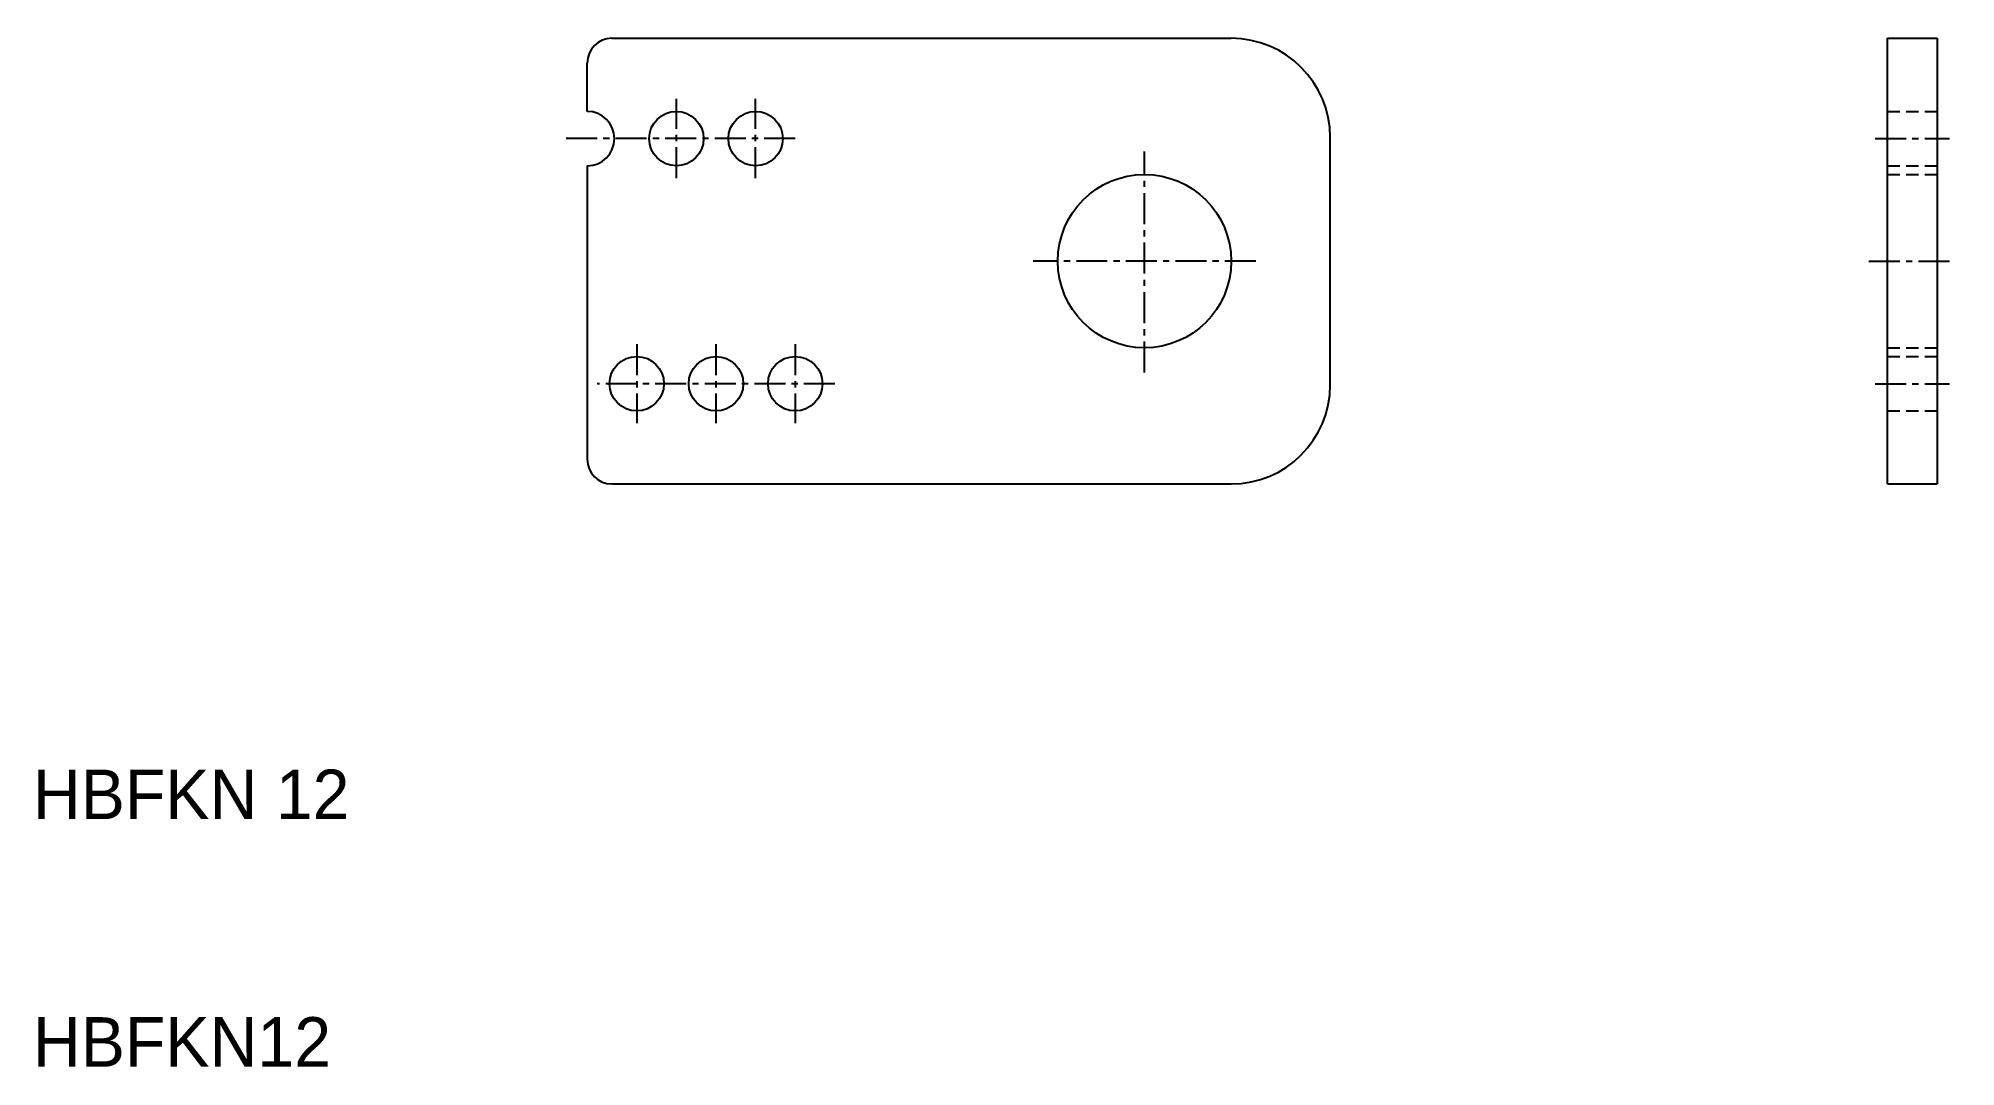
# Model space of a CAD drawing. Extents: x 397.8 to 475.2, y -21.1 to 20.4.
import ezdxf

# ---------------------------------------------------------------- set-up
doc = ezdxf.new("R2010")
doc.units = 0
doc.linetypes.add('CENTER', pattern=[2, 1.25, -0.25, 0.25, -0.25])
doc.linetypes.add('DASHED', pattern=[0.75, 0.5, -0.25])
doc.layers.get('0').update_dxf_attribs({"linetype": 'CONTINUOUS'})
doc.layers.add('CENTER', color=1, linetype='CENTER')

msp = doc.modelspace()

# ---------------------------------------------------------------- linework, layer by layer
at = {"color": 7, "linetype": 'CONTINUOUS'}
for p, q in [((420.964, 20.417), (445.964, 20.417)), ((472.464, 2.417), (472.464, 20.417)), ((472.464, 20.417), (474.464, 20.417)), ((474.464, 20.417), (474.464, 2.417)), ((419.964, 17.467), (419.964, 19.417)), ((449.964, 6.417), (449.964, 16.417)), ((419.964, 15.267), (419.964, 3.417)), ((420.964, 2.417), (445.964, 2.417)), ((472.464, 2.417), (474.464, 2.417))]:
    msp.add_line(p, q, dxfattribs=at)
at = {"color": 3, "linetype": 'DASHED'}
for p, q in [((472.464, 17.467), (474.464, 17.467)), ((472.464, 15.267), (474.464, 15.267)), ((472.464, 14.917), (474.464, 14.917)), ((472.464, 7.917), (474.464, 7.917)), ((472.464, 7.567), (474.464, 7.567)), ((472.464, 5.367), (474.464, 5.367))]:
    msp.add_line(p, q, dxfattribs=at)
at = {"color": 7, "linetype": 'CONTINUOUS'}
for centre, radius in [((423.564, 16.367), 1.1), ((426.764, 16.367), 1.1), ((442.464, 11.417), 3.5), ((421.964, 6.467), 1.1), ((425.164, 6.467), 1.1), ((428.364, 6.467), 1.1)]:
    msp.add_circle(centre, radius, dxfattribs=at)
for centre, radius, start, end in [((420.964, 19.417), 1, 90, 180), ((445.964, 16.417), 4, 0, 90), ((419.964, 16.367), 1.1, 270, 90), ((445.964, 6.417), 4, 270, 0), ((420.964, 3.417), 1, 180, 270)]:
    msp.add_arc(centre, radius, start, end, dxfattribs=at)
at = {"layer": 'CENTER', "color": 1, "linetype": 'CENTER'}
for p, q in [((423.564, 14.767), (423.564, 17.967)), ((426.764, 14.767), (426.764, 17.967)), ((428.364, 16.367), (418.864, 16.367)), ((471.964, 16.367), (474.964, 16.367)), ((442.464, 6.917), (442.464, 15.846)), ((446.964, 11.417), (437.964, 11.417)), ((471.714, 11.417), (475.214, 11.417)), ((421.964, 8.067), (421.964, 4.867)), ((425.164, 8.067), (425.164, 4.867)), ((428.364, 8.067), (428.364, 4.867)), ((429.964, 6.467), (420.364, 6.467)), ((471.964, 6.467), (474.964, 6.467))]:
    msp.add_line(p, q, dxfattribs=at)

# ---------------------------------------------------------------- texts
at = {"color": 7, "linetype": 'CONTINUOUS'}
for s, p in [('HBFKN 12', (397.585, -11.12)), ('HBFKN12', (397.585, -21.12))]:
    msp.add_text(s, height=2, dxfattribs=at).set_placement(p)

doc.saveas('drawing.dxf')
